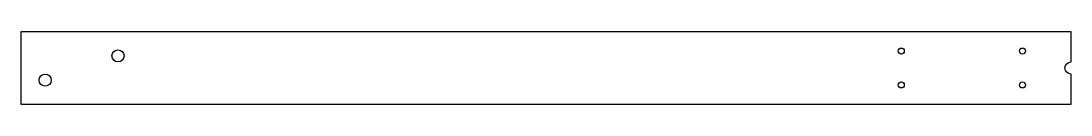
# Model space of a CAD drawing. Header units: inches. Extents: x -21.7 to 0, y 0 to 1.5.
import ezdxf

# ---------------------------------------------------------------- set-up
doc = ezdxf.new("R2010")
doc.units = ezdxf.units.IN
doc.header["$MEASUREMENT"] = 0

msp = doc.modelspace()

# ---------------------------------------------------------------- linework, layer by layer
msp.add_lwpolyline([(-21.654, 1.5), (-21.654, 0), (0, 0), (0, 0.625, -1), (0, 0.875), (0, 1.5)], format="xyb", close=True)
for centre, radius in [((-19.654, 1), 0.125), ((-3.5, 1.1), 0.0625), ((-1, 1.1), 0.0625), ((-21.154, 0.5), 0.125), ((-3.5, 0.4), 0.0625), ((-1, 0.4), 0.0625)]:
    msp.add_circle(centre, radius)

doc.saveas('drawing.dxf')
